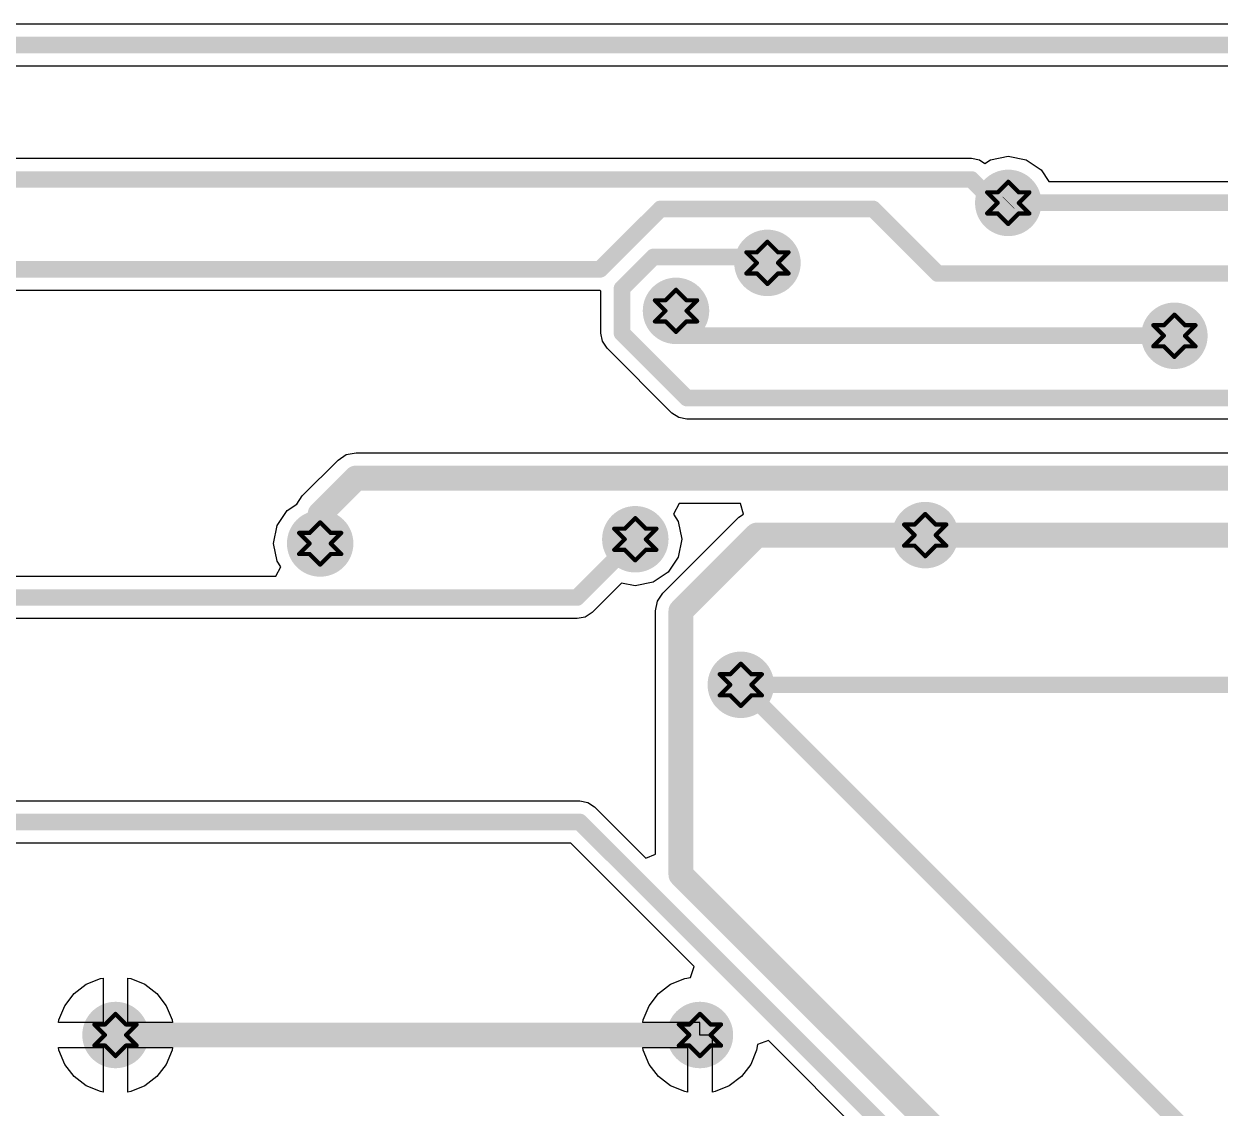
# Model space of a CAD drawing. Header units: millimetres. Extents: x -4.38 to -1.03, y 0 to 2.6.
# Drawn here: x -3.693 to -3.126, y 0.508 to 1.022 of the extents above; entities that cross this region are included whole.
import ezdxf

# ---------------------------------------------------------------- set-up
doc = ezdxf.new("R2010")
doc.units = ezdxf.units.MM
doc.header["$MEASUREMENT"] = 0
doc.layers.add('BottomLayer', color=5, linetype='Continuous')
doc.layers.add('DrillDrawing', color=1, linetype='Continuous')

msp = doc.modelspace()

# ---------------------------------------------------------------- hatches: boundary and pattern name
at = {"layer": 'BottomLayer'}
h = msp.add_hatch(color=5, dxfattribs=at)
edge = h.paths.add_edge_path()
edge.add_arc((-3.22619, 0.93701), 0.01575, 0, 360, ccw=False)
h = msp.add_hatch(color=5, dxfattribs=at)
edge = h.paths.add_edge_path()
edge.add_arc((-3.34033, 0.90857), 0.01575, 0, 360, ccw=False)
h = msp.add_hatch(color=5, dxfattribs=at)
edge = h.paths.add_edge_path()
edge.add_arc((-3.38367, 0.88583), 0.01575, 0, 360, ccw=False)
h = msp.add_hatch(color=5, dxfattribs=at)
edge = h.paths.add_edge_path()
edge.add_arc((-3.14745, 0.87402), 0.01575, 0, 360, ccw=False)
h = msp.add_hatch(color=5, dxfattribs=at)
edge = h.paths.add_edge_path()
edge.add_arc((-3.26556, 0.77953), 0.01575, 0, 360, ccw=False)
h = msp.add_hatch(color=5, dxfattribs=at)
edge = h.paths.add_edge_path()
edge.add_arc((-3.55233, 0.77557), 0.01575, 0, 360, ccw=False)
h = msp.add_hatch(color=5, dxfattribs=at)
edge = h.paths.add_edge_path()
edge.add_arc((-3.40296, 0.77757), 0.01575, 0, 360, ccw=False)
h = msp.add_hatch(color=5, dxfattribs=at)
edge = h.paths.add_edge_path()
edge.add_arc((-3.35296, 0.70857), 0.01575, 0, 360, ccw=False)
h = msp.add_hatch(color=5, dxfattribs=at)
edge = h.paths.add_edge_path()
edge.add_arc((-3.64933, 0.54257), 0.01575, 0, 360, ccw=False)
h = msp.add_hatch(color=5, dxfattribs=at)
edge = h.paths.add_edge_path()
edge.add_arc((-3.37233, 0.54257), 0.01575, 0, 360, ccw=False)

# ---------------------------------------------------------------- linework, layer by layer
for p, q in [((-3.79706, 1.02185), (-1.87409, 1.02185)), ((-1.87825, 1.00178), (-3.7929, 1.00178)), ((-3.81631, 0.95814), (-3.24368, 0.95814)), ((-3.24368, 0.95814), (-3.23984, 0.95737)), ((-3.23464, 0.9574), (-3.22619, 0.95909)), ((-3.22619, 0.95909), (-3.21774, 0.9574)), ((-3.23984, 0.95737), (-3.23726, 0.95565)), ((-3.23726, 0.95565), (-3.23464, 0.9574)), ((-3.21774, 0.9574), (-3.21058, 0.95262)), ((-3.21058, 0.95262), (-3.20697, 0.94721)), ((-3.20697, 0.94721), (-2.94908, 0.94721)), ((-3.41967, 0.89548), (-3.77378, 0.89548)), ((-3.4193, 0.89518), (-3.41967, 0.89548)), ((-3.4193, 0.87523), (-3.4193, 0.89518)), ((-3.41853, 0.87139), (-3.4193, 0.87523)), ((-3.41636, 0.86813), (-3.41853, 0.87139)), ((-3.38562, 0.83739), (-3.41636, 0.86813)), ((-3.38236, 0.83522), (-3.38562, 0.83739)), ((-3.37852, 0.83445), (-3.38236, 0.83522)), ((-2.82163, 0.83445), (-3.37852, 0.83445)), ((-3.54384, 0.81508), (-3.53993, 0.81769)), ((-3.53993, 0.81769), (-3.53533, 0.81861)), ((-3.53533, 0.81861), (-3.53533, 0.81861)), ((-3.53533, 0.81861), (-2.88033, 0.81861)), ((-3.56084, 0.79808), (-3.54384, 0.81508)), ((-3.56794, 0.79118), (-3.56345, 0.79418)), ((-3.56345, 0.79418), (-3.56084, 0.79808)), ((-3.56084, 0.79808), (-3.56084, 0.79808)), ((-3.38224, 0.79452), (-3.38491, 0.78952)), ((-3.35318, 0.79452), (-3.38224, 0.79452)), ((-3.35166, 0.78952), (-3.35318, 0.79452)), ((-3.57272, 0.78402), (-3.56794, 0.79118)), ((-3.38491, 0.78952), (-3.38257, 0.78602)), ((-3.35388, 0.78804), (-3.35166, 0.78952)), ((-3.5744, 0.77557), (-3.57272, 0.78402)), ((-3.38984, 0.75208), (-3.35388, 0.78804)), ((-3.38257, 0.78602), (-3.38089, 0.77757)), ((-3.38089, 0.77757), (-3.38257, 0.76912)), ((-3.57272, 0.76712), (-3.5744, 0.77557)), ((-3.57092, 0.76442), (-3.57272, 0.76712)), ((-3.38257, 0.76912), (-3.38735, 0.76196)), ((-3.80808, 0.76001), (-3.57328, 0.76001)), ((-3.57328, 0.76001), (-3.57092, 0.76442)), ((-3.38735, 0.76196), (-3.39452, 0.75717)), ((-3.40954, 0.7568), (-3.42346, 0.74288)), ((-3.40296, 0.75549), (-3.40954, 0.7568)), ((-3.39452, 0.75717), (-3.40296, 0.75549)), ((-3.39245, 0.74818), (-3.38984, 0.75208)), ((-3.42346, 0.74288), (-3.42672, 0.7407)), ((-3.39337, 0.74357), (-3.39245, 0.74818)), ((-3.39337, 0.62833), (-3.39337, 0.74357)), ((-3.43056, 0.73994), (-3.81223, 0.73994)), ((-3.42672, 0.7407), (-3.43056, 0.73994)), ((-3.88799, 0.6536), (-3.42933, 0.6536)), ((-3.42933, 0.6536), (-3.42549, 0.65284)), ((-3.42549, 0.65284), (-3.42223, 0.65066)), ((-3.42223, 0.65066), (-3.39799, 0.62642)), ((-3.43348, 0.63353), (-3.88799, 0.63353)), ((-3.37501, 0.57505), (-3.43348, 0.63353)), ((-3.39799, 0.62642), (-3.39337, 0.62833)), ((-3.3768, 0.56978), (-3.37501, 0.57505)), ((-3.66322, 0.56664), (-3.65652, 0.56942)), ((-3.65652, 0.56942), (-3.65523, 0.56959)), ((-3.65523, 0.56959), (-3.65523, 0.54847)), ((-3.64342, 0.54847), (-3.64342, 0.56959)), ((-3.64342, 0.56959), (-3.64213, 0.56942)), ((-3.64213, 0.56942), (-3.63543, 0.56664)), ((-3.38622, 0.56664), (-3.37952, 0.56942)), ((-3.37952, 0.56942), (-3.3768, 0.56978)), ((-3.6734, 0.55647), (-3.66898, 0.56222)), ((-3.66898, 0.56222), (-3.66322, 0.56664)), ((-3.63543, 0.56664), (-3.62967, 0.56222)), ((-3.62967, 0.56222), (-3.62525, 0.55647)), ((-3.3964, 0.55647), (-3.39198, 0.56222)), ((-3.39198, 0.56222), (-3.38622, 0.56664)), ((-3.67618, 0.54976), (-3.6734, 0.55647)), ((-3.62525, 0.55647), (-3.62248, 0.54976)), ((-3.39918, 0.54976), (-3.3964, 0.55647)), ((-3.67635, 0.54847), (-3.67618, 0.54976)), ((-3.65523, 0.54847), (-3.67635, 0.54847)), ((-3.62231, 0.54847), (-3.64342, 0.54847)), ((-3.62248, 0.54976), (-3.62231, 0.54847)), ((-3.39935, 0.54847), (-3.39918, 0.54976)), ((-3.37233, 0.54847), (-3.39935, 0.54847)), ((-3.37233, 0.54257), (-3.37233, 0.54847)), ((-3.36642, 0.54257), (-3.37233, 0.54257)), ((-3.36642, 0.51555), (-3.36642, 0.54257)), ((-3.33984, 0.53989), (-3.34512, 0.5381)), ((-3.14041, 0.34046), (-3.33984, 0.53989)), ((-3.67618, 0.53537), (-3.67635, 0.53666)), ((-3.67635, 0.53666), (-3.65523, 0.53666)), ((-3.6734, 0.52867), (-3.67618, 0.53537)), ((-3.65523, 0.53666), (-3.65523, 0.51555)), ((-3.64342, 0.51555), (-3.64342, 0.53666)), ((-3.64342, 0.53666), (-3.62231, 0.53666)), ((-3.62248, 0.53537), (-3.62525, 0.52867)), ((-3.62231, 0.53666), (-3.62248, 0.53537)), ((-3.39918, 0.53537), (-3.39935, 0.53666)), ((-3.39935, 0.53666), (-3.37823, 0.53666)), ((-3.3964, 0.52867), (-3.39918, 0.53537)), ((-3.37823, 0.53666), (-3.37823, 0.51555)), ((-3.34548, 0.53537), (-3.34825, 0.52867)), ((-3.34512, 0.5381), (-3.34548, 0.53537)), ((-3.66898, 0.52291), (-3.6734, 0.52867)), ((-3.62525, 0.52867), (-3.62967, 0.52291)), ((-3.39198, 0.52291), (-3.3964, 0.52867)), ((-3.34825, 0.52867), (-3.35267, 0.52291)), ((-3.66322, 0.51849), (-3.66898, 0.52291)), ((-3.62967, 0.52291), (-3.63543, 0.51849)), ((-3.38622, 0.51849), (-3.39198, 0.52291)), ((-3.35267, 0.52291), (-3.35843, 0.51849)), ((-3.65652, 0.51572), (-3.66322, 0.51849)), ((-3.63543, 0.51849), (-3.64213, 0.51572)), ((-3.37952, 0.51572), (-3.38622, 0.51849)), ((-3.35843, 0.51849), (-3.36513, 0.51572)), ((-3.65523, 0.51555), (-3.65652, 0.51572)), ((-3.64213, 0.51572), (-3.64342, 0.51555)), ((-3.37823, 0.51555), (-3.37952, 0.51572)), ((-3.36513, 0.51572), (-3.36642, 0.51555))]:
    msp.add_line(p, q, dxfattribs=at)
for points, const_width in [([(-1.87409, 1.01181), (-3.79706, 1.01181)], 0.00787), ([(-3.24368, 0.9481), (-3.81631, 0.9481)], 0.00787), ([(-3.23258, 0.93701), (-3.24368, 0.9481)], 0.00787), ([(-3.39102, 0.93416), (-3.41967, 0.90551)], 0.00787), ([(-3.29027, 0.93416), (-3.39102, 0.93416)], 0.00787), ([(-3.25966, 0.90354), (-3.29027, 0.93416)], 0.00787), ([(-3.22619, 0.93701), (-3.23258, 0.93701)], 0.00787), ([(-3.22603, 0.93717), (-3.22619, 0.93701)], 0.00787), ([(-2.93172, 0.93717), (-3.22603, 0.93717)], 0.00787), ([(-3.39427, 0.91142), (-3.40926, 0.89643)], 0.00787), ([(-3.34318, 0.91142), (-3.39427, 0.91142)], 0.00787), ([(-3.34033, 0.90857), (-3.34318, 0.91142)], 0.00787), ([(-3.41967, 0.90551), (-3.79312, 0.90551)], 0.00787), ([(-2.98138, 0.90354), (-3.25966, 0.90354)], 0.00787), ([(-3.40926, 0.87523), (-3.40926, 0.89643)], 0.00787), ([(-3.37852, 0.84449), (-3.40926, 0.87523)], 0.00787), ([(-3.38178, 0.87402), (-3.38433, 0.87657)], 0.00787), ([(-3.14745, 0.87402), (-3.38178, 0.87402)], 0.00787), ([(-2.82163, 0.84449), (-3.37852, 0.84449)], 0.00787), ([(-3.53533, 0.80657), (-3.55233, 0.78957)], 0.01181), ([(-2.88033, 0.80657), (-3.53533, 0.80657)], 0.01181), ([(-3.55233, 0.77557), (-3.55233, 0.78957)], 0.01181), ([(-3.34537, 0.77953), (-3.38133, 0.74357)], 0.01181), ([(-3.26556, 0.77953), (-3.34537, 0.77953)], 0.01181), ([(-2.85329, 0.77953), (-3.26556, 0.77953)], 0.01181), ([(-3.40296, 0.77757), (-3.43056, 0.74997)], 0.00787), ([(-3.43056, 0.74997), (-3.81223, 0.74997)], 0.00787), ([(-3.38133, 0.61857), (-3.38133, 0.74357)], 0.01181), ([(-2.86333, 0.70857), (-3.35296, 0.70857)], 0.00787), ([(-2.95933, 0.31493), (-3.35296, 0.70857)], 0.00787), ([(-3.42933, 0.64357), (-3.90733, 0.64357)], 0.00787), ([(-3.00533, 0.21957), (-3.42933, 0.64357)], 0.00787), ([(-2.99833, 0.23557), (-3.38133, 0.61857)], 0.01181), ([(-3.37233, 0.54257), (-3.64933, 0.54257)], 0.01181)]:
    msp.add_lwpolyline(points, dxfattribs=dict(at, const_width=const_width))
for points, const_width in [([(-3.24171, 0.9481, -1), (-3.24565, 0.9481, -1)], 0.00394), ([(-3.24171, 0.9481, -1), (-3.24565, 0.9481, -1)], 0.00394), ([(-3.38905, 0.93416, -1), (-3.39299, 0.93416, -1)], 0.00394), ([(-3.38905, 0.93416, -1), (-3.39299, 0.93416, -1)], 0.00394), ([(-3.2883, 0.93416, -1), (-3.29224, 0.93416, -1)], 0.00394), ([(-3.2883, 0.93416, -1), (-3.29224, 0.93416, -1)], 0.00394), ([(-3.23062, 0.93701, -1), (-3.23455, 0.93701, -1)], 0.00394), ([(-3.23062, 0.93701, -1), (-3.23455, 0.93701, -1)], 0.00394), ([(-3.22422, 0.93701, -1), (-3.22816, 0.93701, -1)], 0.00394), ([(-3.22422, 0.93701, -1), (-3.22816, 0.93701, -1)], 0.00394), ([(-3.22406, 0.93717, -1), (-3.228, 0.93717, -1)], 0.00394), ([(-3.22406, 0.93717, -1), (-3.228, 0.93717, -1)], 0.00394), ([(-3.3923, 0.91142, -1), (-3.39624, 0.91142, -1)], 0.00394), ([(-3.3923, 0.91142, -1), (-3.39624, 0.91142, -1)], 0.00394), ([(-3.34121, 0.91142, -1), (-3.34515, 0.91142, -1)], 0.00394), ([(-3.34121, 0.91142, -1), (-3.34515, 0.91142, -1)], 0.00394), ([(-3.4177, 0.90551, -1), (-3.42163, 0.90551, -1)], 0.00394), ([(-3.4177, 0.90551, -1), (-3.42163, 0.90551, -1)], 0.00394), ([(-3.33836, 0.90857, -1), (-3.34229, 0.90857, -1)], 0.00394), ([(-3.25769, 0.90354, -1), (-3.26163, 0.90354, -1)], 0.00394), ([(-3.25769, 0.90354, -1), (-3.26163, 0.90354, -1)], 0.00394), ([(-3.40729, 0.89643, -1), (-3.41123, 0.89643, -1)], 0.00394), ([(-3.40729, 0.89643, -1), (-3.41123, 0.89643, -1)], 0.00394), ([(-3.40729, 0.87523, -1), (-3.41123, 0.87523, -1)], 0.00394), ([(-3.40729, 0.87523, -1), (-3.41123, 0.87523, -1)], 0.00394), ([(-3.38236, 0.87657, -1), (-3.38629, 0.87657, -1)], 0.00394), ([(-3.37981, 0.87402, -1), (-3.38374, 0.87402, -1)], 0.00394), ([(-3.37981, 0.87402, -1), (-3.38374, 0.87402, -1)], 0.00394), ([(-3.14548, 0.87402, -1), (-3.14942, 0.87402, -1)], 0.00394), ([(-3.37656, 0.84449, -1), (-3.38049, 0.84449, -1)], 0.00394), ([(-3.37656, 0.84449, -1), (-3.38049, 0.84449, -1)], 0.00394), ([(-3.53237, 0.80657, -1), (-3.53828, 0.80657, -1)], 0.00591), ([(-3.53237, 0.80657, -1), (-3.53828, 0.80657, -1)], 0.00591), ([(-3.54937, 0.78957, -1), (-3.55528, 0.78957, -1)], 0.00591), ([(-3.54937, 0.78957, -1), (-3.55528, 0.78957, -1)], 0.00591), ([(-3.34241, 0.77953, -1), (-3.34832, 0.77953, -1)], 0.00591), ([(-3.34241, 0.77953, -1), (-3.34832, 0.77953, -1)], 0.00591), ([(-3.26261, 0.77953, -1), (-3.26852, 0.77953, -1)], 0.00591), ([(-3.26261, 0.77953, -1), (-3.26852, 0.77953, -1)], 0.00591), ([(-3.54937, 0.77557, -1), (-3.55528, 0.77557, -1)], 0.00591), ([(-3.401, 0.77757, -1), (-3.40493, 0.77757, -1)], 0.00394), ([(-3.42859, 0.74997, -1), (-3.43252, 0.74997, -1)], 0.00394), ([(-3.42859, 0.74997, -1), (-3.43252, 0.74997, -1)], 0.00394), ([(-3.37837, 0.74357, -1), (-3.38428, 0.74357, -1)], 0.00591), ([(-3.37837, 0.74357, -1), (-3.38428, 0.74357, -1)], 0.00591), ([(-3.351, 0.70857, -1), (-3.35493, 0.70857, -1)], 0.00394), ([(-3.351, 0.70857, -1), (-3.35493, 0.70857, -1)], 0.00394), ([(-3.42736, 0.64357, -1), (-3.43129, 0.64357, -1)], 0.00394), ([(-3.42736, 0.64357, -1), (-3.43129, 0.64357, -1)], 0.00394), ([(-3.37837, 0.61857, -1), (-3.38428, 0.61857, -1)], 0.00591), ([(-3.37837, 0.61857, -1), (-3.38428, 0.61857, -1)], 0.00591), ([(-3.64637, 0.54257, -1), (-3.65228, 0.54257, -1)], 0.00591), ([(-3.36937, 0.54257, -1), (-3.37528, 0.54257, -1)], 0.00591)]:
    msp.add_lwpolyline(points, format="xyb", close=True, dxfattribs=dict(at, const_width=const_width))
at = {"layer": 'DrillDrawing', "const_width": 0.002}
for points in [[(-3.22619, 0.94701), (-3.23119, 0.94201)], [(-3.22119, 0.94201), (-3.22619, 0.94701)], [(-3.23119, 0.94201), (-3.23619, 0.94201)], [(-3.23119, 0.93701), (-3.23619, 0.94201)], [(-3.21619, 0.94201), (-3.22119, 0.93701)], [(-3.21619, 0.94201), (-3.22119, 0.94201)], [(-3.23119, 0.93701), (-3.23619, 0.93201)], [(-3.21619, 0.93201), (-3.22119, 0.93701)], [(-3.23119, 0.93201), (-3.23619, 0.93201)], [(-3.22619, 0.92701), (-3.23119, 0.93201)], [(-3.22119, 0.93201), (-3.22619, 0.92701)], [(-3.21619, 0.93201), (-3.22119, 0.93201)], [(-3.34033, 0.91857), (-3.34533, 0.91357)], [(-3.33533, 0.91357), (-3.34033, 0.91857)], [(-3.34533, 0.91357), (-3.35033, 0.91357)], [(-3.34533, 0.90857), (-3.35033, 0.91357)], [(-3.33033, 0.91357), (-3.33533, 0.90857)], [(-3.33033, 0.91357), (-3.33533, 0.91357)], [(-3.34533, 0.90857), (-3.35033, 0.90357)], [(-3.33033, 0.90357), (-3.33533, 0.90857)], [(-3.34533, 0.90357), (-3.35033, 0.90357)], [(-3.34033, 0.89857), (-3.34533, 0.90357)], [(-3.33533, 0.90357), (-3.34033, 0.89857)], [(-3.33033, 0.90357), (-3.33533, 0.90357)], [(-3.38367, 0.89583), (-3.38867, 0.89083)], [(-3.37867, 0.89083), (-3.38367, 0.89583)], [(-3.38867, 0.89083), (-3.39367, 0.89083)], [(-3.38867, 0.88583), (-3.39367, 0.89083)], [(-3.37367, 0.89083), (-3.37867, 0.88583)], [(-3.37367, 0.89083), (-3.37867, 0.89083)], [(-3.38867, 0.88583), (-3.39367, 0.88083)], [(-3.37367, 0.88083), (-3.37867, 0.88583)], [(-3.14745, 0.88402), (-3.15245, 0.87902)], [(-3.14245, 0.87902), (-3.14745, 0.88402)], [(-3.38867, 0.88083), (-3.39367, 0.88083)], [(-3.38367, 0.87583), (-3.38867, 0.88083)], [(-3.37867, 0.88083), (-3.38367, 0.87583)], [(-3.37367, 0.88083), (-3.37867, 0.88083)], [(-3.15245, 0.87902), (-3.15745, 0.87902)], [(-3.15245, 0.87402), (-3.15745, 0.87902)], [(-3.13745, 0.87902), (-3.14245, 0.87402)], [(-3.13745, 0.87902), (-3.14245, 0.87902)], [(-3.15245, 0.87402), (-3.15745, 0.86902)], [(-3.13745, 0.86902), (-3.14245, 0.87402)], [(-3.15245, 0.86902), (-3.15745, 0.86902)], [(-3.14745, 0.86402), (-3.15245, 0.86902)], [(-3.14245, 0.86902), (-3.14745, 0.86402)], [(-3.13745, 0.86902), (-3.14245, 0.86902)], [(-3.40296, 0.78757), (-3.40796, 0.78257)], [(-3.39796, 0.78257), (-3.40296, 0.78757)], [(-3.26556, 0.78953), (-3.27056, 0.78453)], [(-3.26056, 0.78453), (-3.26556, 0.78953)], [(-3.55233, 0.78557), (-3.55733, 0.78057)], [(-3.54733, 0.78057), (-3.55233, 0.78557)], [(-3.40796, 0.78257), (-3.41296, 0.78257)], [(-3.40796, 0.77757), (-3.41296, 0.78257)], [(-3.39296, 0.78257), (-3.39796, 0.77757)], [(-3.39296, 0.78257), (-3.39796, 0.78257)], [(-3.27056, 0.78453), (-3.27556, 0.78453)], [(-3.27056, 0.77953), (-3.27556, 0.78453)], [(-3.25556, 0.78453), (-3.26056, 0.77953)], [(-3.25556, 0.78453), (-3.26056, 0.78453)], [(-3.55733, 0.78057), (-3.56233, 0.78057)], [(-3.55733, 0.77557), (-3.56233, 0.78057)], [(-3.54233, 0.78057), (-3.54733, 0.77557)], [(-3.54233, 0.78057), (-3.54733, 0.78057)], [(-3.40796, 0.77757), (-3.41296, 0.77257)], [(-3.39296, 0.77257), (-3.39796, 0.77757)], [(-3.27056, 0.77953), (-3.27556, 0.77453)], [(-3.25556, 0.77453), (-3.26056, 0.77953)], [(-3.55733, 0.77557), (-3.56233, 0.77057)], [(-3.55733, 0.77057), (-3.56233, 0.77057)], [(-3.55233, 0.76557), (-3.55733, 0.77057)], [(-3.54733, 0.77057), (-3.55233, 0.76557)], [(-3.54233, 0.77057), (-3.54733, 0.77557)], [(-3.54233, 0.77057), (-3.54733, 0.77057)], [(-3.40796, 0.77257), (-3.41296, 0.77257)], [(-3.40296, 0.76757), (-3.40796, 0.77257)], [(-3.39796, 0.77257), (-3.40296, 0.76757)], [(-3.39296, 0.77257), (-3.39796, 0.77257)], [(-3.27056, 0.77453), (-3.27556, 0.77453)], [(-3.26556, 0.76953), (-3.27056, 0.77453)], [(-3.26056, 0.77453), (-3.26556, 0.76953)], [(-3.25556, 0.77453), (-3.26056, 0.77453)], [(-3.35796, 0.71357), (-3.36296, 0.71357)], [(-3.35796, 0.70857), (-3.36296, 0.71357)], [(-3.35296, 0.71857), (-3.35796, 0.71357)], [(-3.34796, 0.71357), (-3.35296, 0.71857)], [(-3.34296, 0.71357), (-3.34796, 0.70857)], [(-3.34296, 0.71357), (-3.34796, 0.71357)], [(-3.35796, 0.70857), (-3.36296, 0.70357)], [(-3.34296, 0.70357), (-3.34796, 0.70857)], [(-3.35796, 0.70357), (-3.36296, 0.70357)], [(-3.35296, 0.69857), (-3.35796, 0.70357)], [(-3.34796, 0.70357), (-3.35296, 0.69857)], [(-3.34296, 0.70357), (-3.34796, 0.70357)], [(-3.64933, 0.55257), (-3.65433, 0.54757)], [(-3.64433, 0.54757), (-3.64933, 0.55257)], [(-3.37233, 0.55257), (-3.37733, 0.54757)], [(-3.36733, 0.54757), (-3.37233, 0.55257)], [(-3.65433, 0.54757), (-3.65933, 0.54757)], [(-3.65433, 0.54257), (-3.65933, 0.54757)], [(-3.63933, 0.54757), (-3.64433, 0.54257)], [(-3.63933, 0.54757), (-3.64433, 0.54757)], [(-3.37733, 0.54757), (-3.38233, 0.54757)], [(-3.37733, 0.54257), (-3.38233, 0.54757)], [(-3.36233, 0.54757), (-3.36733, 0.54257)], [(-3.36233, 0.54757), (-3.36733, 0.54757)], [(-3.65433, 0.54257), (-3.65933, 0.53757)], [(-3.63933, 0.53757), (-3.64433, 0.54257)], [(-3.37733, 0.54257), (-3.38233, 0.53757)], [(-3.36233, 0.53757), (-3.36733, 0.54257)], [(-3.65433, 0.53757), (-3.65933, 0.53757)], [(-3.64933, 0.53257), (-3.65433, 0.53757)], [(-3.64433, 0.53757), (-3.64933, 0.53257)], [(-3.63933, 0.53757), (-3.64433, 0.53757)], [(-3.37733, 0.53757), (-3.38233, 0.53757)], [(-3.37233, 0.53257), (-3.37733, 0.53757)], [(-3.36733, 0.53757), (-3.37233, 0.53257)], [(-3.36233, 0.53757), (-3.36733, 0.53757)]]:
    msp.add_lwpolyline(points, dxfattribs=at)
at = {"layer": 'DrillDrawing', "const_width": 0.001}
for points in [[(-3.22569, 0.94701, -1), (-3.22669, 0.94701, -1)], [(-3.22569, 0.94701, -1), (-3.22669, 0.94701, -1)], [(-3.23569, 0.94201, -1), (-3.23669, 0.94201, -1)], [(-3.23569, 0.94201, -1), (-3.23669, 0.94201, -1)], [(-3.23069, 0.94201, -1), (-3.23169, 0.94201, -1)], [(-3.23069, 0.94201, -1), (-3.23169, 0.94201, -1)], [(-3.22069, 0.94201, -1), (-3.22169, 0.94201, -1)], [(-3.22069, 0.94201, -1), (-3.22169, 0.94201, -1)], [(-3.21569, 0.94201, -1), (-3.21669, 0.94201, -1)], [(-3.21569, 0.94201, -1), (-3.21669, 0.94201, -1)], [(-3.23069, 0.93701, -1), (-3.23169, 0.93701, -1)], [(-3.23069, 0.93701, -1), (-3.23169, 0.93701, -1)], [(-3.22069, 0.93701, -1), (-3.22169, 0.93701, -1)], [(-3.22069, 0.93701, -1), (-3.22169, 0.93701, -1)], [(-3.23569, 0.93201, -1), (-3.23669, 0.93201, -1)], [(-3.23569, 0.93201, -1), (-3.23669, 0.93201, -1)], [(-3.23069, 0.93201, -1), (-3.23169, 0.93201, -1)], [(-3.23069, 0.93201, -1), (-3.23169, 0.93201, -1)], [(-3.22069, 0.93201, -1), (-3.22169, 0.93201, -1)], [(-3.22069, 0.93201, -1), (-3.22169, 0.93201, -1)], [(-3.21569, 0.93201, -1), (-3.21669, 0.93201, -1)], [(-3.21569, 0.93201, -1), (-3.21669, 0.93201, -1)], [(-3.22569, 0.92701, -1), (-3.22669, 0.92701, -1)], [(-3.22569, 0.92701, -1), (-3.22669, 0.92701, -1)], [(-3.33983, 0.91857, -1), (-3.34083, 0.91857, -1)], [(-3.33983, 0.91857, -1), (-3.34083, 0.91857, -1)], [(-3.34983, 0.91357, -1), (-3.35083, 0.91357, -1)], [(-3.34983, 0.91357, -1), (-3.35083, 0.91357, -1)], [(-3.34483, 0.91357, -1), (-3.34583, 0.91357, -1)], [(-3.34483, 0.91357, -1), (-3.34583, 0.91357, -1)], [(-3.33483, 0.91357, -1), (-3.33583, 0.91357, -1)], [(-3.33483, 0.91357, -1), (-3.33583, 0.91357, -1)], [(-3.32983, 0.91357, -1), (-3.33083, 0.91357, -1)], [(-3.32983, 0.91357, -1), (-3.33083, 0.91357, -1)], [(-3.34483, 0.90857, -1), (-3.34583, 0.90857, -1)], [(-3.34483, 0.90857, -1), (-3.34583, 0.90857, -1)], [(-3.33483, 0.90857, -1), (-3.33583, 0.90857, -1)], [(-3.33483, 0.90857, -1), (-3.33583, 0.90857, -1)], [(-3.34983, 0.90357, -1), (-3.35083, 0.90357, -1)], [(-3.34983, 0.90357, -1), (-3.35083, 0.90357, -1)], [(-3.34483, 0.90357, -1), (-3.34583, 0.90357, -1)], [(-3.34483, 0.90357, -1), (-3.34583, 0.90357, -1)], [(-3.33483, 0.90357, -1), (-3.33583, 0.90357, -1)], [(-3.33483, 0.90357, -1), (-3.33583, 0.90357, -1)], [(-3.32983, 0.90357, -1), (-3.33083, 0.90357, -1)], [(-3.32983, 0.90357, -1), (-3.33083, 0.90357, -1)], [(-3.38317, 0.89583, -1), (-3.38417, 0.89583, -1)], [(-3.38317, 0.89583, -1), (-3.38417, 0.89583, -1)], [(-3.33983, 0.89857, -1), (-3.34083, 0.89857, -1)], [(-3.33983, 0.89857, -1), (-3.34083, 0.89857, -1)], [(-3.39317, 0.89083, -1), (-3.39417, 0.89083, -1)], [(-3.39317, 0.89083, -1), (-3.39417, 0.89083, -1)], [(-3.38817, 0.89083, -1), (-3.38917, 0.89083, -1)], [(-3.38817, 0.89083, -1), (-3.38917, 0.89083, -1)], [(-3.37817, 0.89083, -1), (-3.37917, 0.89083, -1)], [(-3.37817, 0.89083, -1), (-3.37917, 0.89083, -1)], [(-3.37317, 0.89083, -1), (-3.37417, 0.89083, -1)], [(-3.37317, 0.89083, -1), (-3.37417, 0.89083, -1)], [(-3.38817, 0.88583, -1), (-3.38917, 0.88583, -1)], [(-3.38817, 0.88583, -1), (-3.38917, 0.88583, -1)], [(-3.37817, 0.88583, -1), (-3.37917, 0.88583, -1)], [(-3.37817, 0.88583, -1), (-3.37917, 0.88583, -1)], [(-3.14695, 0.88402, -1), (-3.14795, 0.88402, -1)], [(-3.14695, 0.88402, -1), (-3.14795, 0.88402, -1)], [(-3.39317, 0.88083, -1), (-3.39417, 0.88083, -1)], [(-3.39317, 0.88083, -1), (-3.39417, 0.88083, -1)], [(-3.38817, 0.88083, -1), (-3.38917, 0.88083, -1)], [(-3.38817, 0.88083, -1), (-3.38917, 0.88083, -1)], [(-3.37817, 0.88083, -1), (-3.37917, 0.88083, -1)], [(-3.37817, 0.88083, -1), (-3.37917, 0.88083, -1)], [(-3.37317, 0.88083, -1), (-3.37417, 0.88083, -1)], [(-3.37317, 0.88083, -1), (-3.37417, 0.88083, -1)], [(-3.15695, 0.87902, -1), (-3.15795, 0.87902, -1)], [(-3.15695, 0.87902, -1), (-3.15795, 0.87902, -1)], [(-3.15195, 0.87902, -1), (-3.15295, 0.87902, -1)], [(-3.15195, 0.87902, -1), (-3.15295, 0.87902, -1)], [(-3.14195, 0.87902, -1), (-3.14295, 0.87902, -1)], [(-3.14195, 0.87902, -1), (-3.14295, 0.87902, -1)], [(-3.13695, 0.87902, -1), (-3.13795, 0.87902, -1)], [(-3.13695, 0.87902, -1), (-3.13795, 0.87902, -1)], [(-3.38317, 0.87583, -1), (-3.38417, 0.87583, -1)], [(-3.38317, 0.87583, -1), (-3.38417, 0.87583, -1)], [(-3.15195, 0.87402, -1), (-3.15295, 0.87402, -1)], [(-3.15195, 0.87402, -1), (-3.15295, 0.87402, -1)], [(-3.14195, 0.87402, -1), (-3.14295, 0.87402, -1)], [(-3.14195, 0.87402, -1), (-3.14295, 0.87402, -1)], [(-3.15695, 0.86902, -1), (-3.15795, 0.86902, -1)], [(-3.15695, 0.86902, -1), (-3.15795, 0.86902, -1)], [(-3.15195, 0.86902, -1), (-3.15295, 0.86902, -1)], [(-3.15195, 0.86902, -1), (-3.15295, 0.86902, -1)], [(-3.14195, 0.86902, -1), (-3.14295, 0.86902, -1)], [(-3.14195, 0.86902, -1), (-3.14295, 0.86902, -1)], [(-3.13695, 0.86902, -1), (-3.13795, 0.86902, -1)], [(-3.13695, 0.86902, -1), (-3.13795, 0.86902, -1)], [(-3.14695, 0.86402, -1), (-3.14795, 0.86402, -1)], [(-3.14695, 0.86402, -1), (-3.14795, 0.86402, -1)], [(-3.40246, 0.78757, -1), (-3.40346, 0.78757, -1)], [(-3.40246, 0.78757, -1), (-3.40346, 0.78757, -1)], [(-3.26506, 0.78953, -1), (-3.26606, 0.78953, -1)], [(-3.26506, 0.78953, -1), (-3.26606, 0.78953, -1)], [(-3.55183, 0.78557, -1), (-3.55283, 0.78557, -1)], [(-3.55183, 0.78557, -1), (-3.55283, 0.78557, -1)], [(-3.41246, 0.78257, -1), (-3.41346, 0.78257, -1)], [(-3.41246, 0.78257, -1), (-3.41346, 0.78257, -1)], [(-3.40746, 0.78257, -1), (-3.40846, 0.78257, -1)], [(-3.40746, 0.78257, -1), (-3.40846, 0.78257, -1)], [(-3.39746, 0.78257, -1), (-3.39846, 0.78257, -1)], [(-3.39746, 0.78257, -1), (-3.39846, 0.78257, -1)], [(-3.39246, 0.78257, -1), (-3.39346, 0.78257, -1)], [(-3.39246, 0.78257, -1), (-3.39346, 0.78257, -1)], [(-3.27506, 0.78453, -1), (-3.27606, 0.78453, -1)], [(-3.27506, 0.78453, -1), (-3.27606, 0.78453, -1)], [(-3.27006, 0.78453, -1), (-3.27106, 0.78453, -1)], [(-3.27006, 0.78453, -1), (-3.27106, 0.78453, -1)], [(-3.26006, 0.78453, -1), (-3.26106, 0.78453, -1)], [(-3.26006, 0.78453, -1), (-3.26106, 0.78453, -1)], [(-3.25506, 0.78453, -1), (-3.25606, 0.78453, -1)], [(-3.25506, 0.78453, -1), (-3.25606, 0.78453, -1)], [(-3.56183, 0.78057, -1), (-3.56283, 0.78057, -1)], [(-3.56183, 0.78057, -1), (-3.56283, 0.78057, -1)], [(-3.55683, 0.78057, -1), (-3.55783, 0.78057, -1)], [(-3.55683, 0.78057, -1), (-3.55783, 0.78057, -1)], [(-3.54683, 0.78057, -1), (-3.54783, 0.78057, -1)], [(-3.54683, 0.78057, -1), (-3.54783, 0.78057, -1)], [(-3.54183, 0.78057, -1), (-3.54283, 0.78057, -1)], [(-3.54183, 0.78057, -1), (-3.54283, 0.78057, -1)], [(-3.40746, 0.77757, -1), (-3.40846, 0.77757, -1)], [(-3.40746, 0.77757, -1), (-3.40846, 0.77757, -1)], [(-3.39746, 0.77757, -1), (-3.39846, 0.77757, -1)], [(-3.39746, 0.77757, -1), (-3.39846, 0.77757, -1)], [(-3.27006, 0.77953, -1), (-3.27106, 0.77953, -1)], [(-3.27006, 0.77953, -1), (-3.27106, 0.77953, -1)], [(-3.26006, 0.77953, -1), (-3.26106, 0.77953, -1)], [(-3.26006, 0.77953, -1), (-3.26106, 0.77953, -1)], [(-3.56183, 0.77057, -1), (-3.56283, 0.77057, -1)], [(-3.56183, 0.77057, -1), (-3.56283, 0.77057, -1)], [(-3.55683, 0.77557, -1), (-3.55783, 0.77557, -1)], [(-3.55683, 0.77557, -1), (-3.55783, 0.77557, -1)], [(-3.55683, 0.77057, -1), (-3.55783, 0.77057, -1)], [(-3.55683, 0.77057, -1), (-3.55783, 0.77057, -1)], [(-3.54683, 0.77557, -1), (-3.54783, 0.77557, -1)], [(-3.54683, 0.77557, -1), (-3.54783, 0.77557, -1)], [(-3.54683, 0.77057, -1), (-3.54783, 0.77057, -1)], [(-3.54683, 0.77057, -1), (-3.54783, 0.77057, -1)], [(-3.54183, 0.77057, -1), (-3.54283, 0.77057, -1)], [(-3.54183, 0.77057, -1), (-3.54283, 0.77057, -1)], [(-3.41246, 0.77257, -1), (-3.41346, 0.77257, -1)], [(-3.41246, 0.77257, -1), (-3.41346, 0.77257, -1)], [(-3.40746, 0.77257, -1), (-3.40846, 0.77257, -1)], [(-3.40746, 0.77257, -1), (-3.40846, 0.77257, -1)], [(-3.39746, 0.77257, -1), (-3.39846, 0.77257, -1)], [(-3.39746, 0.77257, -1), (-3.39846, 0.77257, -1)], [(-3.39246, 0.77257, -1), (-3.39346, 0.77257, -1)], [(-3.39246, 0.77257, -1), (-3.39346, 0.77257, -1)], [(-3.27506, 0.77453, -1), (-3.27606, 0.77453, -1)], [(-3.27506, 0.77453, -1), (-3.27606, 0.77453, -1)], [(-3.27006, 0.77453, -1), (-3.27106, 0.77453, -1)], [(-3.27006, 0.77453, -1), (-3.27106, 0.77453, -1)], [(-3.26006, 0.77453, -1), (-3.26106, 0.77453, -1)], [(-3.26006, 0.77453, -1), (-3.26106, 0.77453, -1)], [(-3.25506, 0.77453, -1), (-3.25606, 0.77453, -1)], [(-3.25506, 0.77453, -1), (-3.25606, 0.77453, -1)], [(-3.55183, 0.76557, -1), (-3.55283, 0.76557, -1)], [(-3.55183, 0.76557, -1), (-3.55283, 0.76557, -1)], [(-3.40246, 0.76757, -1), (-3.40346, 0.76757, -1)], [(-3.40246, 0.76757, -1), (-3.40346, 0.76757, -1)], [(-3.26506, 0.76953, -1), (-3.26606, 0.76953, -1)], [(-3.26506, 0.76953, -1), (-3.26606, 0.76953, -1)], [(-3.36246, 0.71357, -1), (-3.36346, 0.71357, -1)], [(-3.36246, 0.71357, -1), (-3.36346, 0.71357, -1)], [(-3.35746, 0.71357, -1), (-3.35846, 0.71357, -1)], [(-3.35746, 0.71357, -1), (-3.35846, 0.71357, -1)], [(-3.35246, 0.71857, -1), (-3.35346, 0.71857, -1)], [(-3.35246, 0.71857, -1), (-3.35346, 0.71857, -1)], [(-3.34746, 0.71357, -1), (-3.34846, 0.71357, -1)], [(-3.34746, 0.71357, -1), (-3.34846, 0.71357, -1)], [(-3.34246, 0.71357, -1), (-3.34346, 0.71357, -1)], [(-3.34246, 0.71357, -1), (-3.34346, 0.71357, -1)], [(-3.35746, 0.70857, -1), (-3.35846, 0.70857, -1)], [(-3.35746, 0.70857, -1), (-3.35846, 0.70857, -1)], [(-3.34746, 0.70857, -1), (-3.34846, 0.70857, -1)], [(-3.34746, 0.70857, -1), (-3.34846, 0.70857, -1)], [(-3.36246, 0.70357, -1), (-3.36346, 0.70357, -1)], [(-3.36246, 0.70357, -1), (-3.36346, 0.70357, -1)], [(-3.35746, 0.70357, -1), (-3.35846, 0.70357, -1)], [(-3.35746, 0.70357, -1), (-3.35846, 0.70357, -1)], [(-3.34746, 0.70357, -1), (-3.34846, 0.70357, -1)], [(-3.34746, 0.70357, -1), (-3.34846, 0.70357, -1)], [(-3.34246, 0.70357, -1), (-3.34346, 0.70357, -1)], [(-3.34246, 0.70357, -1), (-3.34346, 0.70357, -1)], [(-3.35246, 0.69857, -1), (-3.35346, 0.69857, -1)], [(-3.35246, 0.69857, -1), (-3.35346, 0.69857, -1)], [(-3.64883, 0.55257, -1), (-3.64983, 0.55257, -1)], [(-3.64883, 0.55257, -1), (-3.64983, 0.55257, -1)], [(-3.37183, 0.55257, -1), (-3.37283, 0.55257, -1)], [(-3.37183, 0.55257, -1), (-3.37283, 0.55257, -1)], [(-3.65883, 0.54757, -1), (-3.65983, 0.54757, -1)], [(-3.65883, 0.54757, -1), (-3.65983, 0.54757, -1)], [(-3.65383, 0.54757, -1), (-3.65483, 0.54757, -1)], [(-3.65383, 0.54757, -1), (-3.65483, 0.54757, -1)], [(-3.64383, 0.54757, -1), (-3.64483, 0.54757, -1)], [(-3.64383, 0.54757, -1), (-3.64483, 0.54757, -1)], [(-3.63883, 0.54757, -1), (-3.63983, 0.54757, -1)], [(-3.63883, 0.54757, -1), (-3.63983, 0.54757, -1)], [(-3.38183, 0.54757, -1), (-3.38283, 0.54757, -1)], [(-3.38183, 0.54757, -1), (-3.38283, 0.54757, -1)], [(-3.37683, 0.54757, -1), (-3.37783, 0.54757, -1)], [(-3.37683, 0.54757, -1), (-3.37783, 0.54757, -1)], [(-3.36683, 0.54757, -1), (-3.36783, 0.54757, -1)], [(-3.36683, 0.54757, -1), (-3.36783, 0.54757, -1)], [(-3.36183, 0.54757, -1), (-3.36283, 0.54757, -1)], [(-3.36183, 0.54757, -1), (-3.36283, 0.54757, -1)], [(-3.65383, 0.54257, -1), (-3.65483, 0.54257, -1)], [(-3.65383, 0.54257, -1), (-3.65483, 0.54257, -1)], [(-3.64383, 0.54257, -1), (-3.64483, 0.54257, -1)], [(-3.64383, 0.54257, -1), (-3.64483, 0.54257, -1)], [(-3.37683, 0.54257, -1), (-3.37783, 0.54257, -1)], [(-3.37683, 0.54257, -1), (-3.37783, 0.54257, -1)], [(-3.36683, 0.54257, -1), (-3.36783, 0.54257, -1)], [(-3.36683, 0.54257, -1), (-3.36783, 0.54257, -1)], [(-3.65883, 0.53757, -1), (-3.65983, 0.53757, -1)], [(-3.65883, 0.53757, -1), (-3.65983, 0.53757, -1)], [(-3.65383, 0.53757, -1), (-3.65483, 0.53757, -1)], [(-3.65383, 0.53757, -1), (-3.65483, 0.53757, -1)], [(-3.64883, 0.53257, -1), (-3.64983, 0.53257, -1)], [(-3.64883, 0.53257, -1), (-3.64983, 0.53257, -1)], [(-3.64383, 0.53757, -1), (-3.64483, 0.53757, -1)], [(-3.64383, 0.53757, -1), (-3.64483, 0.53757, -1)], [(-3.63883, 0.53757, -1), (-3.63983, 0.53757, -1)], [(-3.63883, 0.53757, -1), (-3.63983, 0.53757, -1)], [(-3.38183, 0.53757, -1), (-3.38283, 0.53757, -1)], [(-3.38183, 0.53757, -1), (-3.38283, 0.53757, -1)], [(-3.37683, 0.53757, -1), (-3.37783, 0.53757, -1)], [(-3.37683, 0.53757, -1), (-3.37783, 0.53757, -1)], [(-3.37183, 0.53257, -1), (-3.37283, 0.53257, -1)], [(-3.37183, 0.53257, -1), (-3.37283, 0.53257, -1)], [(-3.36683, 0.53757, -1), (-3.36783, 0.53757, -1)], [(-3.36683, 0.53757, -1), (-3.36783, 0.53757, -1)], [(-3.36183, 0.53757, -1), (-3.36283, 0.53757, -1)], [(-3.36183, 0.53757, -1), (-3.36283, 0.53757, -1)]]:
    msp.add_lwpolyline(points, format="xyb", close=True, dxfattribs=at)

doc.saveas('drawing.dxf')
